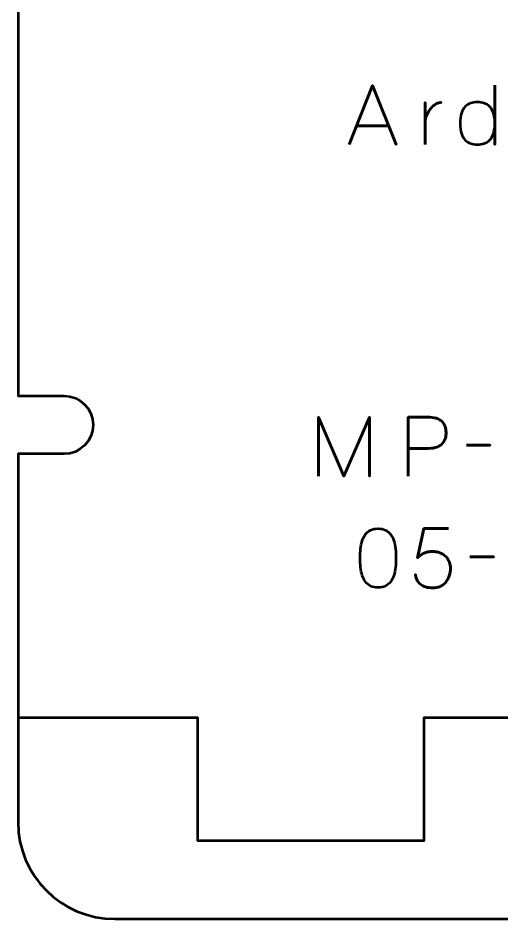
# Model space of a CAD drawing. Header units: centimetres. Extents: x -13.2 to -7.8, y -19.5 to -0.2.
# Drawn here: x -13.15 to -10.652, y -9.5 to -4.85 of the extents above; entities that cross this region are included whole.
import ezdxf

# ---------------------------------------------------------------- set-up
doc = ezdxf.new("R2010")
doc.units = ezdxf.units.CM
doc.header["$MEASUREMENT"] = 0
doc.layers.add('Layer 1', color=7, linetype='Continuous')

msp = doc.modelspace()

# ---------------------------------------------------------------- linework, layer by layer
at = {"layer": 'Layer 1', "lineweight": 53}
msp.add_open_spline([(-13.15003, -8.99995), (-13.15003, -8.99995), (-13.15003, -7.1), (-13.15003, -7.1), (-13.15003, -7.1), (-13.15003, -7.1), (-12.91251, -7.1), (-12.91251, -7.1), (-12.91251, -7.1), (-12.82968, -7.1), (-12.76251, -7.03283), (-12.76251, -6.95), (-12.76251, -6.95), (-12.76251, -6.86717), (-12.82968, -6.8), (-12.91251, -6.8), (-12.91251, -6.8), (-12.91251, -6.8), (-13.15003, -6.8), (-13.15003, -6.8), (-13.15003, -6.8), (-13.15003, -6.8), (-13.15003, -0.70005), (-13.15003, -0.70005), (-13.15003, -0.70005), (-13.15003, -0.42305), (-12.92694, -0.19995), (-12.64994, -0.19995), (-12.64994, -0.19995), (-12.64994, -0.19995), (-8.35008, -0.19995), (-8.35008, -0.19995), (-8.35008, -0.19995), (-8.07294, -0.19995), (-7.84998, -0.42305), (-7.84998, -0.70005), (-7.84998, -0.70005), (-7.84998, -0.70005), (-7.84998, -6.9115), (-7.84998, -6.9115), (-7.84998, -6.9115), (-7.84998, -6.9115), (-8.03301, -6.9115), (-8.03301, -6.9115), (-8.03301, -6.9115), (-8.11584, -6.9115), (-8.18301, -6.97867), (-8.18301, -7.0615), (-8.18301, -7.0615), (-8.18301, -7.14433), (-8.11584, -7.2115), (-8.03301, -7.2115), (-8.03301, -7.2115), (-8.03301, -7.2115), (-7.84998, -7.2115), (-7.84998, -7.2115), (-7.84998, -7.2115), (-7.84998, -7.2115), (-7.84998, -8.99995), (-7.84998, -8.99995), (-7.84998, -8.99995), (-7.84998, -9.27695), (-8.07294, -9.50005), (-8.35008, -9.50005), (-8.35008, -9.50005), (-8.35008, -9.50005), (-12.64994, -9.50005), (-12.64994, -9.50005), (-12.64994, -9.50005), (-12.92694, -9.50005), (-13.15003, -9.27695), (-13.15003, -8.99995)], degree=3, knots=[0, 0, 0, 0, 0.0555556, 0.0555556, 0.0555556, 0.0555556, 0.1111111, 0.1111111, 0.1111111, 0.1111111, 0.1666667, 0.1666667, 0.1666667, 0.1666667, 0.2222222, 0.2222222, 0.2222222, 0.2222222, 0.2777778, 0.2777778, 0.2777778, 0.2777778, 0.3333333, 0.3333333, 0.3333333, 0.3333333, 0.3888889, 0.3888889, 0.3888889, 0.3888889, 0.4444444, 0.4444444, 0.4444444, 0.4444444, 0.5, 0.5, 0.5, 0.5, 0.5555556, 0.5555556, 0.5555556, 0.5555556, 0.6111111, 0.6111111, 0.6111111, 0.6111111, 0.6666667, 0.6666667, 0.6666667, 0.6666667, 0.7222222, 0.7222222, 0.7222222, 0.7222222, 0.7777778, 0.7777778, 0.7777778, 0.7777778, 0.8333333, 0.8333333, 0.8333333, 0.8333333, 0.8888889, 0.8888889, 0.8888889, 0.8888889, 0.9444444, 0.9444444, 0.9444444, 0.9444444, 1, 1, 1, 1], dxfattribs=at)
at = {"layer": 'Layer 1', "color": 30, "lineweight": 53}
for points, knots in [([(-11.44171, -5.50286), (-11.44171, -5.50286), (-11.32064, -5.19764), (-11.32064, -5.19764), (-11.32064, -5.19764), (-11.32064, -5.19764), (-11.19914, -5.50286), (-11.19914, -5.50286), (-11.19914, -5.50286), (-11.19914, -5.50286), (-11.32064, -5.19764), (-11.32064, -5.19764), (-11.32064, -5.19764), (-11.32064, -5.19764), (-11.44171, -5.50286), (-11.44171, -5.50286)], [0, 0, 0, 0, 0.25, 0.25, 0.25, 0.25, 0.5, 0.5, 0.5, 0.5, 0.75, 0.75, 0.75, 0.75, 1, 1, 1, 1]), ([(-10.68903, -5.19679), (-10.68903, -5.19679), (-10.68903, -5.50286), (-10.68903, -5.50286), (-10.68903, -5.50286), (-10.68903, -5.50286), (-10.68903, -5.19679), (-10.68903, -5.19679)], [0, 0, 0, 0, 0.5, 0.5, 0.5, 0.5, 1, 1, 1, 1]), ([(-11.04886, -5.39195), (-11.04907, -5.38214), (-11.04759, -5.37219), (-11.04449, -5.36217), (-11.04449, -5.36217), (-11.04138, -5.35215), (-11.03708, -5.34256), (-11.03157, -5.33339), (-11.03157, -5.33339), (-11.026, -5.32421), (-11.01965, -5.3161), (-11.01245, -5.3089), (-11.01245, -5.3089), (-11.00533, -5.30171), (-10.99771, -5.29606), (-10.98974, -5.2919), (-10.98974, -5.2919), (-10.98176, -5.28774), (-10.97386, -5.28569), (-10.96589, -5.28569), (-10.96589, -5.28569), (-10.97386, -5.28569), (-10.98176, -5.28774), (-10.98974, -5.2919), (-10.98974, -5.2919), (-10.99771, -5.29606), (-11.00533, -5.30171), (-11.01245, -5.3089), (-11.01245, -5.3089), (-11.01965, -5.3161), (-11.026, -5.32421), (-11.03157, -5.33339), (-11.03157, -5.33339), (-11.03708, -5.34256), (-11.04138, -5.35215), (-11.04449, -5.36217), (-11.04449, -5.36217), (-11.04759, -5.37219), (-11.04907, -5.38214), (-11.04886, -5.39195)], [0, 0, 0, 0, 0.1, 0.1, 0.1, 0.1, 0.2, 0.2, 0.2, 0.2, 0.3, 0.3, 0.3, 0.3, 0.4, 0.4, 0.4, 0.4, 0.5, 0.5, 0.5, 0.5, 0.6, 0.6, 0.6, 0.6, 0.7, 0.7, 0.7, 0.7, 0.8, 0.8, 0.8, 0.8, 0.9, 0.9, 0.9, 0.9, 1, 1, 1, 1]), ([(-11.04886, -5.50286), (-11.04886, -5.50286), (-11.04886, -5.28569), (-11.04886, -5.28569), (-11.04886, -5.28569), (-11.04886, -5.28569), (-11.04886, -5.50286), (-11.04886, -5.50286)], [0, 0, 0, 0, 0.5, 0.5, 0.5, 0.5, 1, 1, 1, 1]), ([(-10.7792, -5.28442), (-10.76685, -5.28435), (-10.75528, -5.28604), (-10.74448, -5.28957), (-10.74448, -5.28957), (-10.73369, -5.2931), (-10.72416, -5.29903), (-10.71591, -5.30728), (-10.71591, -5.30728), (-10.70765, -5.31554), (-10.70123, -5.32675), (-10.69658, -5.34087), (-10.69658, -5.34087), (-10.69192, -5.35498), (-10.68952, -5.37254), (-10.68945, -5.39364), (-10.68945, -5.39364), (-10.68952, -5.41474), (-10.69192, -5.4323), (-10.69658, -5.44642), (-10.69658, -5.44642), (-10.70123, -5.46053), (-10.70765, -5.47175), (-10.71591, -5.48), (-10.71591, -5.48), (-10.72416, -5.48826), (-10.73369, -5.49418), (-10.74448, -5.49771), (-10.74448, -5.49771), (-10.75528, -5.50124), (-10.76685, -5.50293), (-10.7792, -5.50286), (-10.7792, -5.50286), (-10.79154, -5.50293), (-10.80312, -5.50124), (-10.81384, -5.49771), (-10.81384, -5.49771), (-10.82464, -5.49418), (-10.83409, -5.48826), (-10.84227, -5.48), (-10.84227, -5.48), (-10.85046, -5.47175), (-10.85688, -5.46053), (-10.86146, -5.44642), (-10.86146, -5.44642), (-10.86612, -5.4323), (-10.86845, -5.41474), (-10.86852, -5.39364), (-10.86852, -5.39364), (-10.86845, -5.37254), (-10.86612, -5.35498), (-10.86146, -5.34087), (-10.86146, -5.34087), (-10.85688, -5.32675), (-10.85046, -5.31554), (-10.84227, -5.30728), (-10.84227, -5.30728), (-10.83409, -5.29903), (-10.82464, -5.2931), (-10.81384, -5.28957), (-10.81384, -5.28957), (-10.80312, -5.28604), (-10.79154, -5.28435), (-10.7792, -5.28442)], [0, 0, 0, 0, 0.0625, 0.0625, 0.0625, 0.0625, 0.125, 0.125, 0.125, 0.125, 0.1875, 0.1875, 0.1875, 0.1875, 0.25, 0.25, 0.25, 0.25, 0.3125, 0.3125, 0.3125, 0.3125, 0.375, 0.375, 0.375, 0.375, 0.4375, 0.4375, 0.4375, 0.4375, 0.5, 0.5, 0.5, 0.5, 0.5625, 0.5625, 0.5625, 0.5625, 0.625, 0.625, 0.625, 0.625, 0.6875, 0.6875, 0.6875, 0.6875, 0.75, 0.75, 0.75, 0.75, 0.8125, 0.8125, 0.8125, 0.8125, 0.875, 0.875, 0.875, 0.875, 0.9375, 0.9375, 0.9375, 0.9375, 1, 1, 1, 1]), ([(-10.7792, -5.28442), (-10.76685, -5.28435), (-10.75528, -5.28604), (-10.74448, -5.28957), (-10.74448, -5.28957), (-10.73369, -5.2931), (-10.72416, -5.29903), (-10.71591, -5.30728), (-10.71591, -5.30728), (-10.70765, -5.31554), (-10.70123, -5.32675), (-10.69658, -5.34087), (-10.69658, -5.34087), (-10.69192, -5.35498), (-10.68952, -5.37254), (-10.68945, -5.39364), (-10.68945, -5.39364), (-10.68952, -5.41474), (-10.69192, -5.4323), (-10.69658, -5.44642), (-10.69658, -5.44642), (-10.70123, -5.46053), (-10.70765, -5.47175), (-10.71591, -5.48), (-10.71591, -5.48), (-10.72416, -5.48826), (-10.73369, -5.49418), (-10.74448, -5.49771), (-10.74448, -5.49771), (-10.75528, -5.50124), (-10.76685, -5.50293), (-10.7792, -5.50286), (-10.7792, -5.50286), (-10.79154, -5.50293), (-10.80312, -5.50124), (-10.81384, -5.49771), (-10.81384, -5.49771), (-10.82464, -5.49418), (-10.83409, -5.48826), (-10.84227, -5.48), (-10.84227, -5.48), (-10.85046, -5.47175), (-10.85688, -5.46053), (-10.86146, -5.44642), (-10.86146, -5.44642), (-10.86612, -5.4323), (-10.86845, -5.41474), (-10.86852, -5.39364), (-10.86852, -5.39364), (-10.86845, -5.37254), (-10.86612, -5.35498), (-10.86146, -5.34087), (-10.86146, -5.34087), (-10.85688, -5.32675), (-10.85046, -5.31554), (-10.84227, -5.30728), (-10.84227, -5.30728), (-10.83409, -5.29903), (-10.82464, -5.2931), (-10.81384, -5.28957), (-10.81384, -5.28957), (-10.80312, -5.28604), (-10.79154, -5.28435), (-10.7792, -5.28442)], [0, 0, 0, 0, 0.0625, 0.0625, 0.0625, 0.0625, 0.125, 0.125, 0.125, 0.125, 0.1875, 0.1875, 0.1875, 0.1875, 0.25, 0.25, 0.25, 0.25, 0.3125, 0.3125, 0.3125, 0.3125, 0.375, 0.375, 0.375, 0.375, 0.4375, 0.4375, 0.4375, 0.4375, 0.5, 0.5, 0.5, 0.5, 0.5625, 0.5625, 0.5625, 0.5625, 0.625, 0.625, 0.625, 0.625, 0.6875, 0.6875, 0.6875, 0.6875, 0.75, 0.75, 0.75, 0.75, 0.8125, 0.8125, 0.8125, 0.8125, 0.875, 0.875, 0.875, 0.875, 0.9375, 0.9375, 0.9375, 0.9375, 1, 1, 1, 1]), ([(-11.40361, -5.40676), (-11.40361, -5.40676), (-11.23767, -5.40676), (-11.23767, -5.40676), (-11.23767, -5.40676), (-11.23767, -5.40676), (-11.40361, -5.40676), (-11.40361, -5.40676)], [0, 0, 0, 0, 0.5, 0.5, 0.5, 0.5, 1, 1, 1, 1]), ([(-11.59899, -7.21453), (-11.59899, -7.21453), (-11.59899, -6.90931), (-11.59899, -6.90931), (-11.59899, -6.90931), (-11.59899, -6.90931), (-11.46776, -7.21453), (-11.46776, -7.21453), (-11.46776, -7.21453), (-11.46776, -7.21453), (-11.3361, -6.90931), (-11.3361, -6.90931), (-11.3361, -6.90931), (-11.3361, -6.90931), (-11.3361, -7.21453), (-11.3361, -7.21453), (-11.3361, -7.21453), (-11.3361, -7.21453), (-11.3361, -6.90931), (-11.3361, -6.90931), (-11.3361, -6.90931), (-11.3361, -6.90931), (-11.46776, -7.21453), (-11.46776, -7.21453), (-11.46776, -7.21453), (-11.46776, -7.21453), (-11.59899, -6.90931), (-11.59899, -6.90931), (-11.59899, -6.90931), (-11.59899, -6.90931), (-11.59899, -7.21453), (-11.59899, -7.21453)], [0, 0, 0, 0, 0.125, 0.125, 0.125, 0.125, 0.25, 0.25, 0.25, 0.25, 0.375, 0.375, 0.375, 0.375, 0.5, 0.5, 0.5, 0.5, 0.625, 0.625, 0.625, 0.625, 0.75, 0.75, 0.75, 0.75, 0.875, 0.875, 0.875, 0.875, 1, 1, 1, 1]), ([(-11.13629, -7.21453), (-11.13629, -7.21453), (-11.13629, -6.90931), (-11.13629, -6.90931), (-11.13629, -6.90931), (-11.13629, -6.90931), (-11.03892, -6.90931), (-11.03892, -6.90931), (-11.03892, -6.90931), (-11.01945, -6.90938), (-11.00344, -6.91157), (-10.99081, -6.9158), (-10.99081, -6.9158), (-10.97825, -6.91996), (-10.96837, -6.92575), (-10.96124, -6.93309), (-10.96124, -6.93309), (-10.95412, -6.94035), (-10.94904, -6.94868), (-10.94593, -6.95806), (-10.94593, -6.95806), (-10.9429, -6.96745), (-10.94114, -6.97725), (-10.94071, -6.98763), (-10.94071, -6.98763), (-10.94022, -6.998), (-10.94142, -7.00816), (-10.94424, -7.01803), (-10.94424, -7.01803), (-10.94713, -7.02791), (-10.952, -7.03687), (-10.95899, -7.04492), (-10.95899, -7.04492), (-10.9659, -7.05296), (-10.97528, -7.05938), (-10.98707, -7.06411), (-10.98707, -7.06411), (-10.99885, -7.0689), (-11.01345, -7.0713), (-11.03088, -7.07144), (-11.03088, -7.07144), (-11.03088, -7.07144), (-11.13629, -7.07144), (-11.13629, -7.07144), (-11.13629, -7.07144), (-11.13629, -7.07144), (-11.03088, -7.07144), (-11.03088, -7.07144), (-11.03088, -7.07144), (-11.01381, -7.0713), (-10.99934, -7.0689), (-10.98763, -7.06411), (-10.98763, -7.06411), (-10.97585, -7.05938), (-10.96646, -7.05296), (-10.95941, -7.04492), (-10.95941, -7.04492), (-10.95242, -7.03687), (-10.94741, -7.02791), (-10.94445, -7.01803), (-10.94445, -7.01803), (-10.94149, -7.00816), (-10.94022, -6.998), (-10.94071, -6.98763), (-10.94071, -6.98763), (-10.94114, -6.97725), (-10.9429, -6.96745), (-10.94607, -6.95806), (-10.94607, -6.95806), (-10.94918, -6.94868), (-10.9544, -6.94035), (-10.96153, -6.93309), (-10.96153, -6.93309), (-10.96872, -6.92575), (-10.9786, -6.91996), (-10.99116, -6.9158), (-10.99116, -6.9158), (-11.00379, -6.91157), (-11.01966, -6.90938), (-11.03892, -6.90931), (-11.03892, -6.90931), (-11.03892, -6.90931), (-11.13629, -6.90931), (-11.13629, -6.90931), (-11.13629, -6.90931), (-11.13629, -6.90931), (-11.13629, -7.21453), (-11.13629, -7.21453)], [0, 0, 0, 0, 0.0454545, 0.0454545, 0.0454545, 0.0454545, 0.0909091, 0.0909091, 0.0909091, 0.0909091, 0.1363636, 0.1363636, 0.1363636, 0.1363636, 0.1818182, 0.1818182, 0.1818182, 0.1818182, 0.2272727, 0.2272727, 0.2272727, 0.2272727, 0.2727273, 0.2727273, 0.2727273, 0.2727273, 0.3181818, 0.3181818, 0.3181818, 0.3181818, 0.3636364, 0.3636364, 0.3636364, 0.3636364, 0.4090909, 0.4090909, 0.4090909, 0.4090909, 0.4545455, 0.4545455, 0.4545455, 0.4545455, 0.5, 0.5, 0.5, 0.5, 0.5454545, 0.5454545, 0.5454545, 0.5454545, 0.5909091, 0.5909091, 0.5909091, 0.5909091, 0.6363636, 0.6363636, 0.6363636, 0.6363636, 0.6818182, 0.6818182, 0.6818182, 0.6818182, 0.7272727, 0.7272727, 0.7272727, 0.7272727, 0.7727273, 0.7727273, 0.7727273, 0.7727273, 0.8181818, 0.8181818, 0.8181818, 0.8181818, 0.8636364, 0.8636364, 0.8636364, 0.8636364, 0.9090909, 0.9090909, 0.9090909, 0.9090909, 0.9545455, 0.9545455, 0.9545455, 0.9545455, 1, 1, 1, 1]), ([(-10.83573, -7.05493), (-10.83573, -7.05493), (-10.71254, -7.05493), (-10.71254, -7.05493), (-10.71254, -7.05493), (-10.71254, -7.05493), (-10.83573, -7.05493), (-10.83573, -7.05493)], [0, 0, 0, 0, 0.5, 0.5, 0.5, 0.5, 1, 1, 1, 1]), ([(-11.29185, -7.78984), (-11.27704, -7.78977), (-11.26427, -7.78716), (-11.25361, -7.78208), (-11.25361, -7.78208), (-11.24303, -7.777), (-11.23421, -7.76973), (-11.22716, -7.76049), (-11.22716, -7.76049), (-11.22017, -7.75118), (-11.21467, -7.74017), (-11.21058, -7.72747), (-11.21058, -7.72747), (-11.20655, -7.71477), (-11.20366, -7.70087), (-11.20204, -7.68563), (-11.20204, -7.68563), (-11.20034, -7.67039), (-11.1995, -7.65437), (-11.19957, -7.63744), (-11.19957, -7.63744), (-11.1995, -7.62058), (-11.20034, -7.60456), (-11.20204, -7.58939), (-11.20204, -7.58939), (-11.20366, -7.57422), (-11.20655, -7.56025), (-11.21058, -7.54755), (-11.21058, -7.54755), (-11.21467, -7.53492), (-11.22017, -7.52392), (-11.22716, -7.51453), (-11.22716, -7.51453), (-11.23421, -7.50522), (-11.24303, -7.49795), (-11.25361, -7.49287), (-11.25361, -7.49287), (-11.26427, -7.48772), (-11.27704, -7.48511), (-11.29185, -7.48504), (-11.29185, -7.48504), (-11.30667, -7.48511), (-11.31944, -7.48772), (-11.3301, -7.49287), (-11.3301, -7.49287), (-11.34068, -7.49795), (-11.3495, -7.50522), (-11.35655, -7.51453), (-11.35655, -7.51453), (-11.36354, -7.52392), (-11.36904, -7.53492), (-11.37313, -7.54755), (-11.37313, -7.54755), (-11.37716, -7.56025), (-11.38005, -7.57422), (-11.38167, -7.58939), (-11.38167, -7.58939), (-11.38336, -7.60456), (-11.38421, -7.62058), (-11.38414, -7.63744), (-11.38414, -7.63744), (-11.38421, -7.65437), (-11.38336, -7.67039), (-11.38167, -7.68563), (-11.38167, -7.68563), (-11.38005, -7.70087), (-11.37716, -7.71477), (-11.37313, -7.72747), (-11.37313, -7.72747), (-11.36904, -7.74017), (-11.36354, -7.75118), (-11.35655, -7.76049), (-11.35655, -7.76049), (-11.3495, -7.76973), (-11.34068, -7.777), (-11.3301, -7.78208), (-11.3301, -7.78208), (-11.31944, -7.78716), (-11.30667, -7.78977), (-11.29185, -7.78984)], [0, 0, 0, 0, 0.05, 0.05, 0.05, 0.05, 0.1, 0.1, 0.1, 0.1, 0.15, 0.15, 0.15, 0.15, 0.2, 0.2, 0.2, 0.2, 0.25, 0.25, 0.25, 0.25, 0.3, 0.3, 0.3, 0.3, 0.35, 0.35, 0.35, 0.35, 0.4, 0.4, 0.4, 0.4, 0.45, 0.45, 0.45, 0.45, 0.5, 0.5, 0.5, 0.5, 0.55, 0.55, 0.55, 0.55, 0.6, 0.6, 0.6, 0.6, 0.65, 0.65, 0.65, 0.65, 0.7, 0.7, 0.7, 0.7, 0.75, 0.75, 0.75, 0.75, 0.8, 0.8, 0.8, 0.8, 0.85, 0.85, 0.85, 0.85, 0.9, 0.9, 0.9, 0.9, 0.95, 0.95, 0.95, 0.95, 1, 1, 1, 1]), ([(-11.29185, -7.78984), (-11.27704, -7.78977), (-11.26427, -7.78716), (-11.25361, -7.78208), (-11.25361, -7.78208), (-11.24303, -7.777), (-11.23421, -7.76973), (-11.22716, -7.76049), (-11.22716, -7.76049), (-11.22017, -7.75118), (-11.21467, -7.74017), (-11.21058, -7.72747), (-11.21058, -7.72747), (-11.20655, -7.71477), (-11.20366, -7.70087), (-11.20204, -7.68563), (-11.20204, -7.68563), (-11.20034, -7.67039), (-11.1995, -7.65437), (-11.19957, -7.63744), (-11.19957, -7.63744), (-11.1995, -7.62058), (-11.20034, -7.60456), (-11.20204, -7.58939), (-11.20204, -7.58939), (-11.20366, -7.57422), (-11.20655, -7.56025), (-11.21058, -7.54755), (-11.21058, -7.54755), (-11.21467, -7.53492), (-11.22017, -7.52392), (-11.22716, -7.51453), (-11.22716, -7.51453), (-11.23421, -7.50522), (-11.24303, -7.49795), (-11.25361, -7.49287), (-11.25361, -7.49287), (-11.26427, -7.48772), (-11.27704, -7.48511), (-11.29185, -7.48504), (-11.29185, -7.48504), (-11.30667, -7.48511), (-11.31944, -7.48772), (-11.3301, -7.49287), (-11.3301, -7.49287), (-11.34068, -7.49795), (-11.3495, -7.50522), (-11.35655, -7.51453), (-11.35655, -7.51453), (-11.36354, -7.52392), (-11.36904, -7.53492), (-11.37313, -7.54755), (-11.37313, -7.54755), (-11.37716, -7.56025), (-11.38005, -7.57422), (-11.38167, -7.58939), (-11.38167, -7.58939), (-11.38336, -7.60456), (-11.38421, -7.62058), (-11.38414, -7.63744), (-11.38414, -7.63744), (-11.38421, -7.65437), (-11.38336, -7.67039), (-11.38167, -7.68563), (-11.38167, -7.68563), (-11.38005, -7.70087), (-11.37716, -7.71477), (-11.37313, -7.72747), (-11.37313, -7.72747), (-11.36904, -7.74017), (-11.36354, -7.75118), (-11.35655, -7.76049), (-11.35655, -7.76049), (-11.3495, -7.76973), (-11.34068, -7.777), (-11.3301, -7.78208), (-11.3301, -7.78208), (-11.31944, -7.78716), (-11.30667, -7.78977), (-11.29185, -7.78984)], [0, 0, 0, 0, 0.05, 0.05, 0.05, 0.05, 0.1, 0.1, 0.1, 0.1, 0.15, 0.15, 0.15, 0.15, 0.2, 0.2, 0.2, 0.2, 0.25, 0.25, 0.25, 0.25, 0.3, 0.3, 0.3, 0.3, 0.35, 0.35, 0.35, 0.35, 0.4, 0.4, 0.4, 0.4, 0.45, 0.45, 0.45, 0.45, 0.5, 0.5, 0.5, 0.5, 0.55, 0.55, 0.55, 0.55, 0.6, 0.6, 0.6, 0.6, 0.65, 0.65, 0.65, 0.65, 0.7, 0.7, 0.7, 0.7, 0.75, 0.75, 0.75, 0.75, 0.8, 0.8, 0.8, 0.8, 0.85, 0.85, 0.85, 0.85, 0.9, 0.9, 0.9, 0.9, 0.95, 0.95, 0.95, 0.95, 1, 1, 1, 1]), ([(-10.92779, -7.48462), (-10.92779, -7.48462), (-11.05479, -7.48462), (-11.05479, -7.48462), (-11.05479, -7.48462), (-11.05479, -7.48462), (-11.08866, -7.63617), (-11.08866, -7.63617), (-11.08866, -7.63617), (-11.08273, -7.63109), (-11.07709, -7.62651), (-11.07165, -7.62248), (-11.07165, -7.62248), (-11.06629, -7.61846), (-11.06065, -7.61508), (-11.05465, -7.61225), (-11.05465, -7.61225), (-11.04872, -7.60943), (-11.04195, -7.60731), (-11.03433, -7.60583), (-11.03433, -7.60583), (-11.02678, -7.60435), (-11.01775, -7.60357), (-11.00738, -7.60357), (-11.00738, -7.60357), (-10.99891, -7.60357), (-10.99044, -7.6047), (-10.98198, -7.60703), (-10.98198, -7.60703), (-10.97351, -7.60929), (-10.96547, -7.61275), (-10.95785, -7.61733), (-10.95785, -7.61733), (-10.95016, -7.62199), (-10.94338, -7.62778), (-10.93746, -7.63476), (-10.93746, -7.63476), (-10.93146, -7.64175), (-10.92673, -7.64993), (-10.92335, -7.65931), (-10.92335, -7.65931), (-10.91989, -7.6687), (-10.91813, -7.67935), (-10.91806, -7.6912), (-10.91806, -7.6912), (-10.91798, -7.69558), (-10.91848, -7.70108), (-10.91947, -7.70757), (-10.91947, -7.70757), (-10.92038, -7.71406), (-10.92208, -7.72112), (-10.92448, -7.7286), (-10.92448, -7.7286), (-10.92687, -7.73608), (-10.93026, -7.74349), (-10.93456, -7.75082), (-10.93456, -7.75082), (-10.93887, -7.75816), (-10.94437, -7.76486), (-10.951, -7.77093), (-10.951, -7.77093), (-10.95764, -7.777), (-10.96568, -7.78187), (-10.97506, -7.78554), (-10.97506, -7.78554), (-10.98452, -7.78913), (-10.9956, -7.79104), (-11.00822, -7.79111), (-11.00822, -7.79111), (-11.02332, -7.79104), (-11.03602, -7.78942), (-11.04632, -7.78638), (-11.04632, -7.78638), (-11.05663, -7.78328), (-11.06502, -7.77926), (-11.07151, -7.77418), (-11.07151, -7.77418), (-11.07807, -7.7691), (-11.08315, -7.76352), (-11.08682, -7.75746), (-11.08682, -7.75746), (-11.09049, -7.75139), (-11.09324, -7.74532), (-11.09508, -7.73925), (-11.09508, -7.73925), (-11.09691, -7.73318), (-11.09832, -7.72761), (-11.09924, -7.72253), (-11.09924, -7.72253), (-11.09832, -7.72761), (-11.09691, -7.73318), (-11.09508, -7.73925), (-11.09508, -7.73925), (-11.09324, -7.74532), (-11.09049, -7.75139), (-11.08682, -7.75746), (-11.08682, -7.75746), (-11.08315, -7.76352), (-11.07807, -7.7691), (-11.07151, -7.77418), (-11.07151, -7.77418), (-11.06502, -7.77926), (-11.05663, -7.78328), (-11.04632, -7.78638), (-11.04632, -7.78638), (-11.03602, -7.78942), (-11.02332, -7.79104), (-11.00822, -7.79111), (-11.00822, -7.79111), (-10.9956, -7.79104), (-10.98452, -7.78913), (-10.97506, -7.78554), (-10.97506, -7.78554), (-10.96568, -7.78187), (-10.95764, -7.777), (-10.951, -7.77093), (-10.951, -7.77093), (-10.94437, -7.76486), (-10.93887, -7.75816), (-10.93456, -7.75082), (-10.93456, -7.75082), (-10.93026, -7.74349), (-10.92687, -7.73608), (-10.92448, -7.7286), (-10.92448, -7.7286), (-10.92208, -7.72112), (-10.92038, -7.71406), (-10.91947, -7.70757), (-10.91947, -7.70757), (-10.91848, -7.70108), (-10.91798, -7.69558), (-10.91806, -7.6912), (-10.91806, -7.6912), (-10.91813, -7.67935), (-10.91989, -7.6687), (-10.92335, -7.65931), (-10.92335, -7.65931), (-10.92673, -7.64993), (-10.93146, -7.64175), (-10.93746, -7.63476), (-10.93746, -7.63476), (-10.94338, -7.62778), (-10.95016, -7.62199), (-10.95785, -7.61733), (-10.95785, -7.61733), (-10.96547, -7.61275), (-10.97351, -7.60929), (-10.98198, -7.60703), (-10.98198, -7.60703), (-10.99044, -7.6047), (-10.99891, -7.60357), (-11.00738, -7.60357), (-11.00738, -7.60357), (-11.01775, -7.60357), (-11.02678, -7.60435), (-11.03433, -7.60583), (-11.03433, -7.60583), (-11.04195, -7.60731), (-11.04872, -7.60943), (-11.05465, -7.61225), (-11.05465, -7.61225), (-11.06065, -7.61508), (-11.06629, -7.61846), (-11.07165, -7.62248), (-11.07165, -7.62248), (-11.07709, -7.62651), (-11.08273, -7.63109), (-11.08866, -7.63617), (-11.08866, -7.63617), (-11.08866, -7.63617), (-11.05479, -7.48462), (-11.05479, -7.48462), (-11.05479, -7.48462), (-11.05479, -7.48462), (-10.92779, -7.48462), (-10.92779, -7.48462)], [0, 0, 0, 0, 0.0227273, 0.0227273, 0.0227273, 0.0227273, 0.0454545, 0.0454545, 0.0454545, 0.0454545, 0.0681818, 0.0681818, 0.0681818, 0.0681818, 0.0909091, 0.0909091, 0.0909091, 0.0909091, 0.1136364, 0.1136364, 0.1136364, 0.1136364, 0.1363636, 0.1363636, 0.1363636, 0.1363636, 0.1590909, 0.1590909, 0.1590909, 0.1590909, 0.1818182, 0.1818182, 0.1818182, 0.1818182, 0.2045455, 0.2045455, 0.2045455, 0.2045455, 0.2272727, 0.2272727, 0.2272727, 0.2272727, 0.25, 0.25, 0.25, 0.25, 0.2727273, 0.2727273, 0.2727273, 0.2727273, 0.2954545, 0.2954545, 0.2954545, 0.2954545, 0.3181818, 0.3181818, 0.3181818, 0.3181818, 0.3409091, 0.3409091, 0.3409091, 0.3409091, 0.3636364, 0.3636364, 0.3636364, 0.3636364, 0.3863636, 0.3863636, 0.3863636, 0.3863636, 0.4090909, 0.4090909, 0.4090909, 0.4090909, 0.4318182, 0.4318182, 0.4318182, 0.4318182, 0.4545455, 0.4545455, 0.4545455, 0.4545455, 0.4772727, 0.4772727, 0.4772727, 0.4772727, 0.5, 0.5, 0.5, 0.5, 0.5227273, 0.5227273, 0.5227273, 0.5227273, 0.5454545, 0.5454545, 0.5454545, 0.5454545, 0.5681818, 0.5681818, 0.5681818, 0.5681818, 0.5909091, 0.5909091, 0.5909091, 0.5909091, 0.6136364, 0.6136364, 0.6136364, 0.6136364, 0.6363636, 0.6363636, 0.6363636, 0.6363636, 0.6590909, 0.6590909, 0.6590909, 0.6590909, 0.6818182, 0.6818182, 0.6818182, 0.6818182, 0.7045455, 0.7045455, 0.7045455, 0.7045455, 0.7272727, 0.7272727, 0.7272727, 0.7272727, 0.75, 0.75, 0.75, 0.75, 0.7727273, 0.7727273, 0.7727273, 0.7727273, 0.7954545, 0.7954545, 0.7954545, 0.7954545, 0.8181818, 0.8181818, 0.8181818, 0.8181818, 0.8409091, 0.8409091, 0.8409091, 0.8409091, 0.8636364, 0.8636364, 0.8636364, 0.8636364, 0.8863636, 0.8863636, 0.8863636, 0.8863636, 0.9090909, 0.9090909, 0.9090909, 0.9090909, 0.9318182, 0.9318182, 0.9318182, 0.9318182, 0.9545455, 0.9545455, 0.9545455, 0.9545455, 0.9772727, 0.9772727, 0.9772727, 0.9772727, 1, 1, 1, 1]), ([(-10.81815, -7.63024), (-10.81815, -7.63024), (-10.69496, -7.63024), (-10.69496, -7.63024), (-10.69496, -7.63024), (-10.69496, -7.63024), (-10.81815, -7.63024), (-10.81815, -7.63024)], [0, 0, 0, 0, 0.5, 0.5, 0.5, 0.5, 1, 1, 1, 1]), ([(-7.84998, -8.4615), (-7.89066, -8.4615), (-7.99072, -8.4615), (-8.16321, -8.4615), (-8.16321, -8.4615), (-8.16321, -8.4615), (-8.16321, -8.6393), (-8.16321, -8.6393), (-8.16321, -8.6393), (-8.16321, -8.6393), (-9.06237, -8.6393), (-9.06237, -8.6393), (-9.06237, -8.6393), (-9.06237, -8.6393), (-9.06237, -8.4615), (-9.06237, -8.4615), (-9.06237, -8.4615), (-9.65492, -8.4615), (-10.38021, -8.4615), (-11.05627, -8.4615), (-11.05627, -8.4615), (-11.05627, -8.4615), (-11.05627, -9.0965), (-11.05627, -9.0965), (-11.05627, -9.0965), (-11.05627, -9.0965), (-12.22213, -9.0965), (-12.22213, -9.0965), (-12.22213, -9.0965), (-12.22213, -9.0965), (-12.22213, -8.4615), (-12.22213, -8.4615), (-12.22213, -8.4615), (-12.72461, -8.4615), (-13.0707, -8.4615), (-13.15003, -8.4615)], [0, 0, 0, 0, 0.1111111, 0.1111111, 0.1111111, 0.1111111, 0.2222222, 0.2222222, 0.2222222, 0.2222222, 0.3333333, 0.3333333, 0.3333333, 0.3333333, 0.4444444, 0.4444444, 0.4444444, 0.4444444, 0.5555556, 0.5555556, 0.5555556, 0.5555556, 0.6666667, 0.6666667, 0.6666667, 0.6666667, 0.7777778, 0.7777778, 0.7777778, 0.7777778, 0.8888889, 0.8888889, 0.8888889, 0.8888889, 1, 1, 1, 1])]:
    msp.add_open_spline(points, degree=3, knots=knots, dxfattribs=at)

doc.saveas('drawing.dxf')
